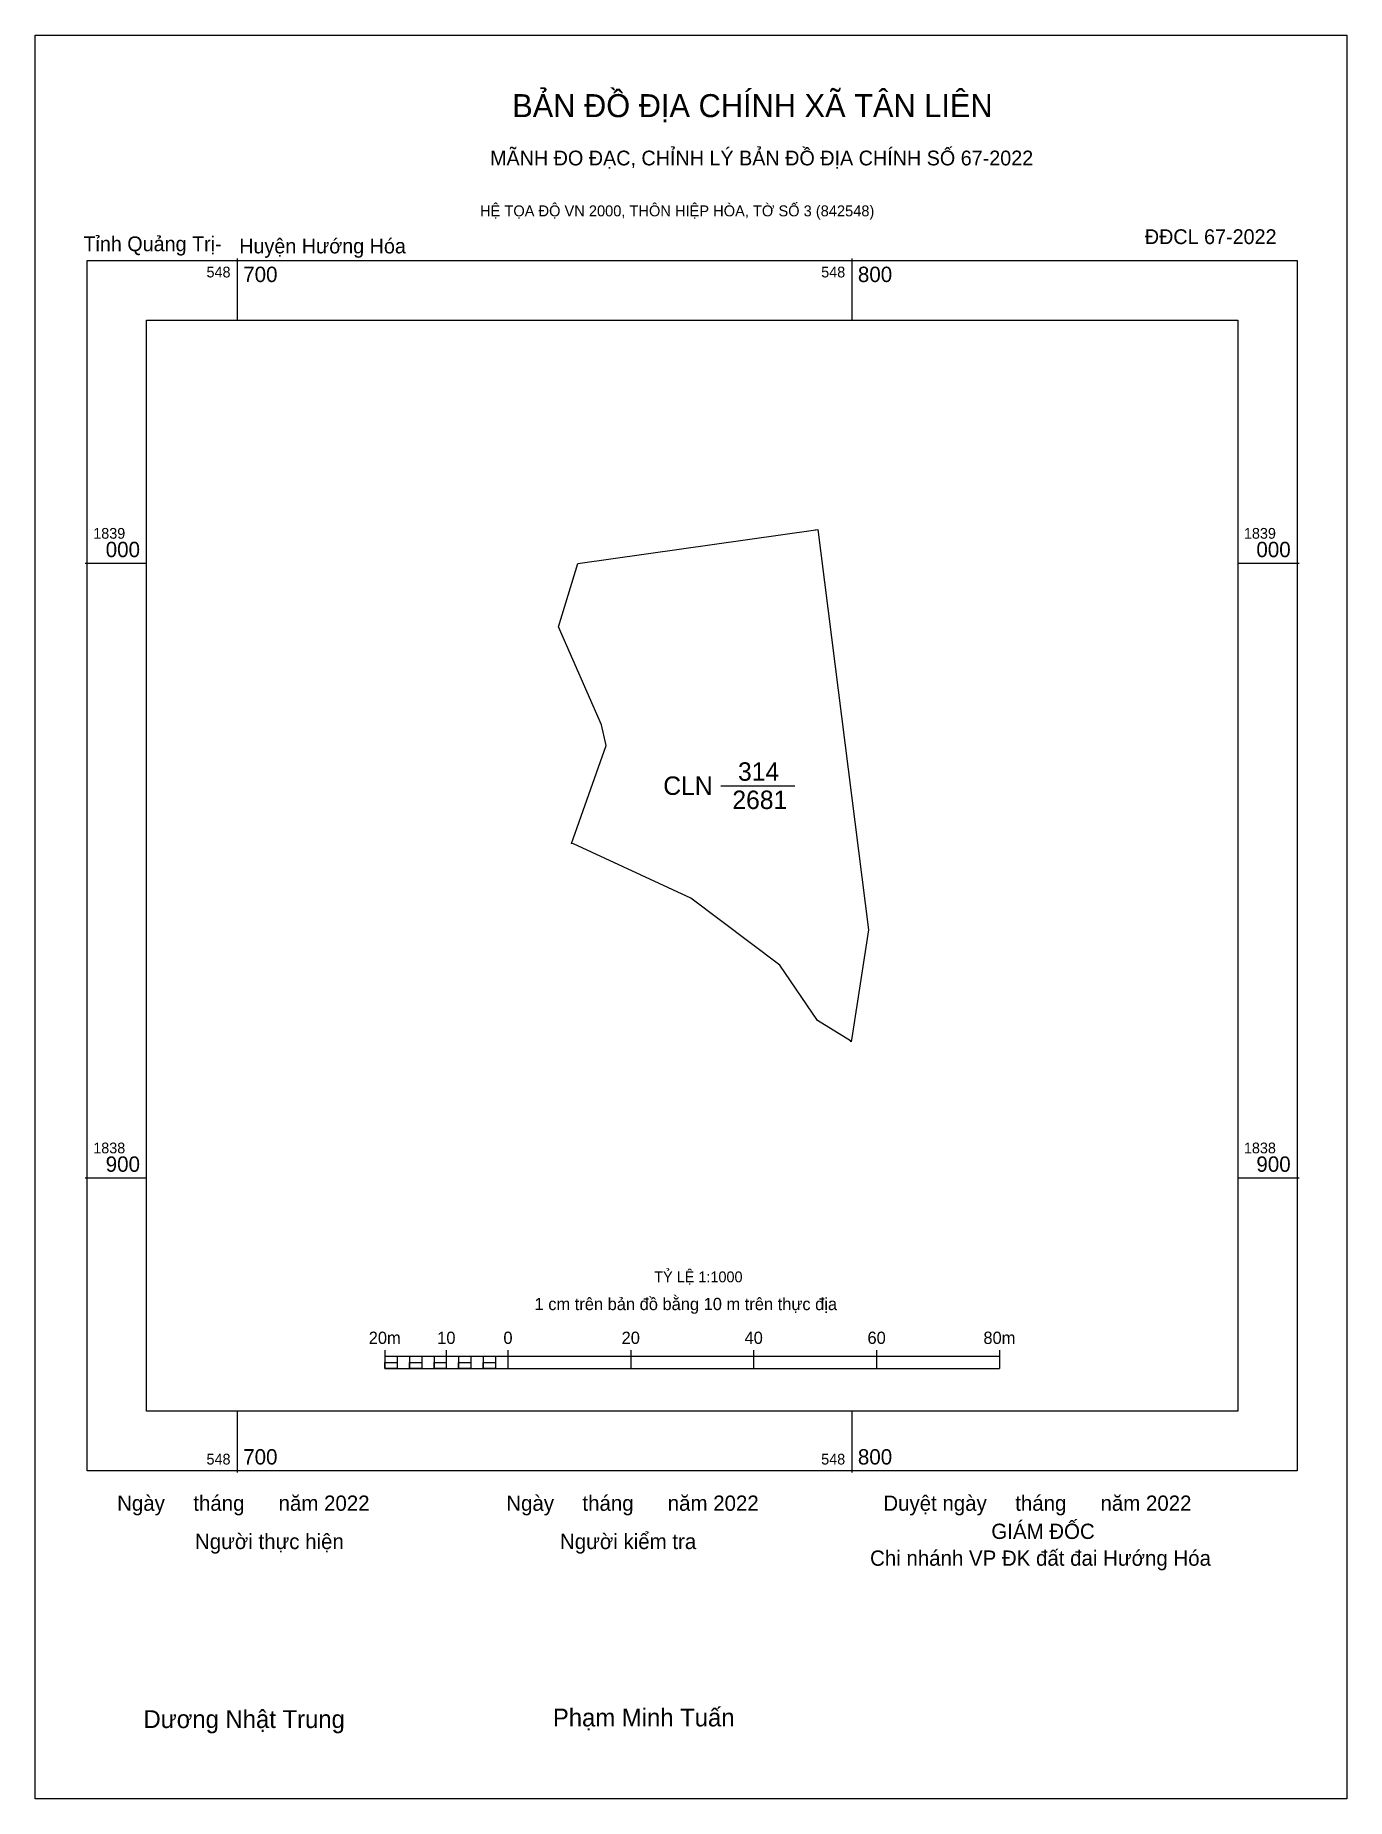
# Model space of a CAD drawing. Extents: x 548667 to 548881, y 1838799 to 1839086.
import ezdxf

# ---------------------------------------------------------------- set-up
doc = ezdxf.new("R2010")
doc.units = 0
for name, color, linetype in [('Level 10', 7, 'Continuous'), ('Level 13', 7, 'Continuous'), ('Level 15', 7, 'Continuous'), ('Level 27', 7, 'Continuous'), ('Level 6', 7, 'Continuous'), ('Level 62', 7, 'Continuous'), ('Level 63', 7, 'Continuous'), ('Level 9', 7, 'Continuous')]:
    doc.layers.add(name, color=color, linetype=linetype)

msp = doc.modelspace()

# ---------------------------------------------------------------- linework, layer by layer
at = {"layer": 'Level 10'}
msp.add_line((548778.73, 1838963.82), (548790.76, 1838963.82), dxfattribs=at)
msp.add_lwpolyline([(548752.27, 1838989.64), (548755.44, 1838999.99), (548794.14, 1839005.47), (548794.48, 1839005.52), (548802.7, 1838940.34), (548800.13, 1838923.48), (548799.92, 1838922.13), (548799.79, 1838922.28), (548794.45, 1838925.62), (548788.29, 1838934.64), (548773.82, 1838945.52), (548754.75, 1838954.35), (548754.39, 1838954.43), (548760.04, 1838970.35), (548759.27, 1838973.7)], close=True, dxfattribs=at)
at = {"layer": 'Level 15'}
msp.add_lwpolyline([(548667.17, 1839085.91), (548880.53, 1839085.91), (548880.53, 1838799), (548667.17, 1838799)], close=True, dxfattribs=at)
at = {"layer": 'Level 27'}
for p, q in [((548794.14, 1839005.47), (548794.14, 1839005.48)), ((548752.27, 1838989.64), (548752.26, 1838989.64)), ((548759.27, 1838973.7), (548759.26, 1838973.7)), ((548754.39, 1838954.43), (548754.38, 1838954.43)), ((548799.92, 1838922.13), (548799.93, 1838922.12))]:
    msp.add_line(p, q, dxfattribs=at)
at = {"layer": 'Level 62'}
msp.add_lwpolyline([(548685.29, 1839039.57), (548862.8, 1839039.57), (548862.8, 1838862.06), (548685.29, 1838862.06)], close=True, dxfattribs=at)
at = {"layer": 'Level 63'}
for p, q in [((548700, 1839049.57), (548700, 1839039.57)), ((548800, 1839049.57), (548800, 1839039.57)), ((548675.29, 1839000), (548685.29, 1839000)), ((548862.8, 1839000), (548872.8, 1839000)), ((548675.29, 1838900), (548685.29, 1838900)), ((548862.8, 1838900), (548872.8, 1838900)), ((548724.04, 1838871.99), (548724.04, 1838868.99)), ((548724.04, 1838870.99), (548824.04, 1838870.99)), ((548726.04, 1838870.99), (548726.04, 1838868.99)), ((548728.04, 1838870.99), (548728.04, 1838868.99)), ((548730.04, 1838870.99), (548730.04, 1838868.99)), ((548732.04, 1838870.99), (548732.04, 1838868.99)), ((548734.04, 1838871.99), (548734.04, 1838868.99)), ((548734.04, 1838870.99), (548734.04, 1838868.99)), ((548736.04, 1838870.99), (548736.04, 1838868.99)), ((548738.04, 1838870.99), (548738.04, 1838868.99)), ((548740.04, 1838870.99), (548740.04, 1838868.99)), ((548742.04, 1838870.99), (548742.04, 1838868.99)), ((548744.04, 1838871.99), (548744.04, 1838868.99)), ((548744.04, 1838870.99), (548744.04, 1838868.99)), ((548764.04, 1838871.99), (548764.04, 1838868.99)), ((548784.04, 1838871.99), (548784.04, 1838868.99)), ((548804.04, 1838871.99), (548804.04, 1838868.99)), ((548824.04, 1838871.99), (548824.04, 1838868.99)), ((548724.04, 1838868.99), (548824.04, 1838868.99)), ((548700, 1838862.06), (548700, 1838852.06)), ((548800, 1838862.06), (548800, 1838852.06))]:
    msp.add_line(p, q, dxfattribs=at)
for points in [[(548675.6, 1839049.26), (548872.49, 1839049.26), (548872.49, 1838852.37), (548675.6, 1838852.37)], [(548724.04, 1838869.99), (548726.04, 1838869.99), (548726.04, 1838868.99), (548724.04, 1838868.99)], [(548724.04, 1838869.99), (548726.04, 1838869.99), (548726.04, 1838868.99), (548724.04, 1838868.99)], [(548728.04, 1838869.99), (548730.04, 1838869.99), (548730.04, 1838868.99), (548728.04, 1838868.99)], [(548732.04, 1838869.99), (548734.04, 1838869.99), (548734.04, 1838868.99), (548732.04, 1838868.99)], [(548736.04, 1838869.99), (548738.04, 1838869.99), (548738.04, 1838868.99), (548736.04, 1838868.99)], [(548740.04, 1838869.99), (548742.04, 1838869.99), (548742.04, 1838868.99), (548740.04, 1838868.99)]]:
    msp.add_lwpolyline(points, close=True, dxfattribs=at)

# ---------------------------------------------------------------- texts
at = {"layer": 'Level 13'}
for s, p in [('314', (548781.5, 1838964.62)), ('CLN', (548769.34, 1838962.32)), ('2681', (548780.58, 1838960.02))]:
    msp.add_text(s, height=3, dxfattribs=at).set_placement(p)
at = {"layer": 'Level 6'}
msp.add_text('TỶ LỆ 1:1000', height=1.7579, dxfattribs=at).set_placement((548767.86, 1838883.02))
at = {"layer": 'Level 63'}
for s, height, p in [('BẢN ĐỒ ĐỊA CHÍNH XÃ TÂN LIÊN', 3.7437, (548744.76, 1839072.59)), ('MÃNH ĐO ĐẠC, CHỈNH LÝ BẢN ĐỒ ĐỊA CHÍNH SỐ 67-2022', 2.4022, (548741.16, 1839064.74)), ('HỆ TỌA ĐỘ VN 2000, THÔN HIỆP HÒA, TỜ SỐ 3 (842548)', 1.7782, (548739.53, 1839056.45)), ('548', 1.75, (548695.03, 1839046.51)), ('700', 2.5, (548701, 1839045.76)), ('548', 1.75, (548795.03, 1839046.51)), ('800', 2.5, (548801, 1839045.76)), ('1839', 1.75, (548676.6, 1839004)), ('1839', 1.75, (548863.8, 1839004)), ('000', 2.5, (548678.63, 1839001)), ('000', 2.5, (548865.83, 1839001)), ('1838', 1.75, (548676.6, 1838904)), ('1838', 1.75, (548863.8, 1838904)), ('900', 2.5, (548678.63, 1838901)), ('900', 2.5, (548865.83, 1838901)), ('1 cm trên bản đồ bằng 10 m trên thực địa', 2, (548748.4, 1838878.49)), ('20m', 2, (548721.42, 1838872.99)), ('10', 2, (548732.56, 1838872.99)), ('0', 2, (548743.33, 1838872.99)), ('20', 2, (548762.56, 1838872.99)), ('40', 2, (548782.56, 1838872.99)), ('60', 2, (548802.56, 1838872.99)), ('80m', 2, (548821.42, 1838872.99)), ('548', 1.75, (548695.03, 1838853.37)), ('700', 2.5, (548701, 1838853.37)), ('548', 1.75, (548795.03, 1838853.37)), ('800', 2.5, (548801, 1838853.37)), ('Ngày     tháng      năm 2022', 2.4883, (548680.49, 1838845.84)), ('Ngày     tháng      năm 2022', 2.4883, (548743.8, 1838845.84)), ('Duyệt ngày     tháng      năm 2022', 2.4883, (548805.14, 1838845.84)), ('GIÁM ĐỐC', 2.488, (548822.71, 1838841.26)), ('Người thực hiện', 2.4883, (548693.16, 1838839.61)), ('Người kiểm tra', 2.4883, (548752.54, 1838839.61)), ('Chi nhánh VP ĐK đất đai Hướng Hóa', 2.4883, (548802.98, 1838836.9)), ('Dương Nhật Trung', 2.9024, (548684.78, 1838810.5)), ('Phạm Minh Tuấn', 2.9024, (548751.38, 1838810.76))]:
    msp.add_text(s, height=height, dxfattribs=at).set_placement(p)
at = {"layer": 'Level 9'}
for s, p in [('Tỉnh Quảng Trị-', (548675, 1839050.78)), ('ĐĐCL 67-2022', (548847.68, 1839051.94)), ('Huyện Hướng Hóa', (548700.35, 1839050.42))]:
    msp.add_text(s, height=2.4022, dxfattribs=at).set_placement(p)

doc.saveas('drawing.dxf')
